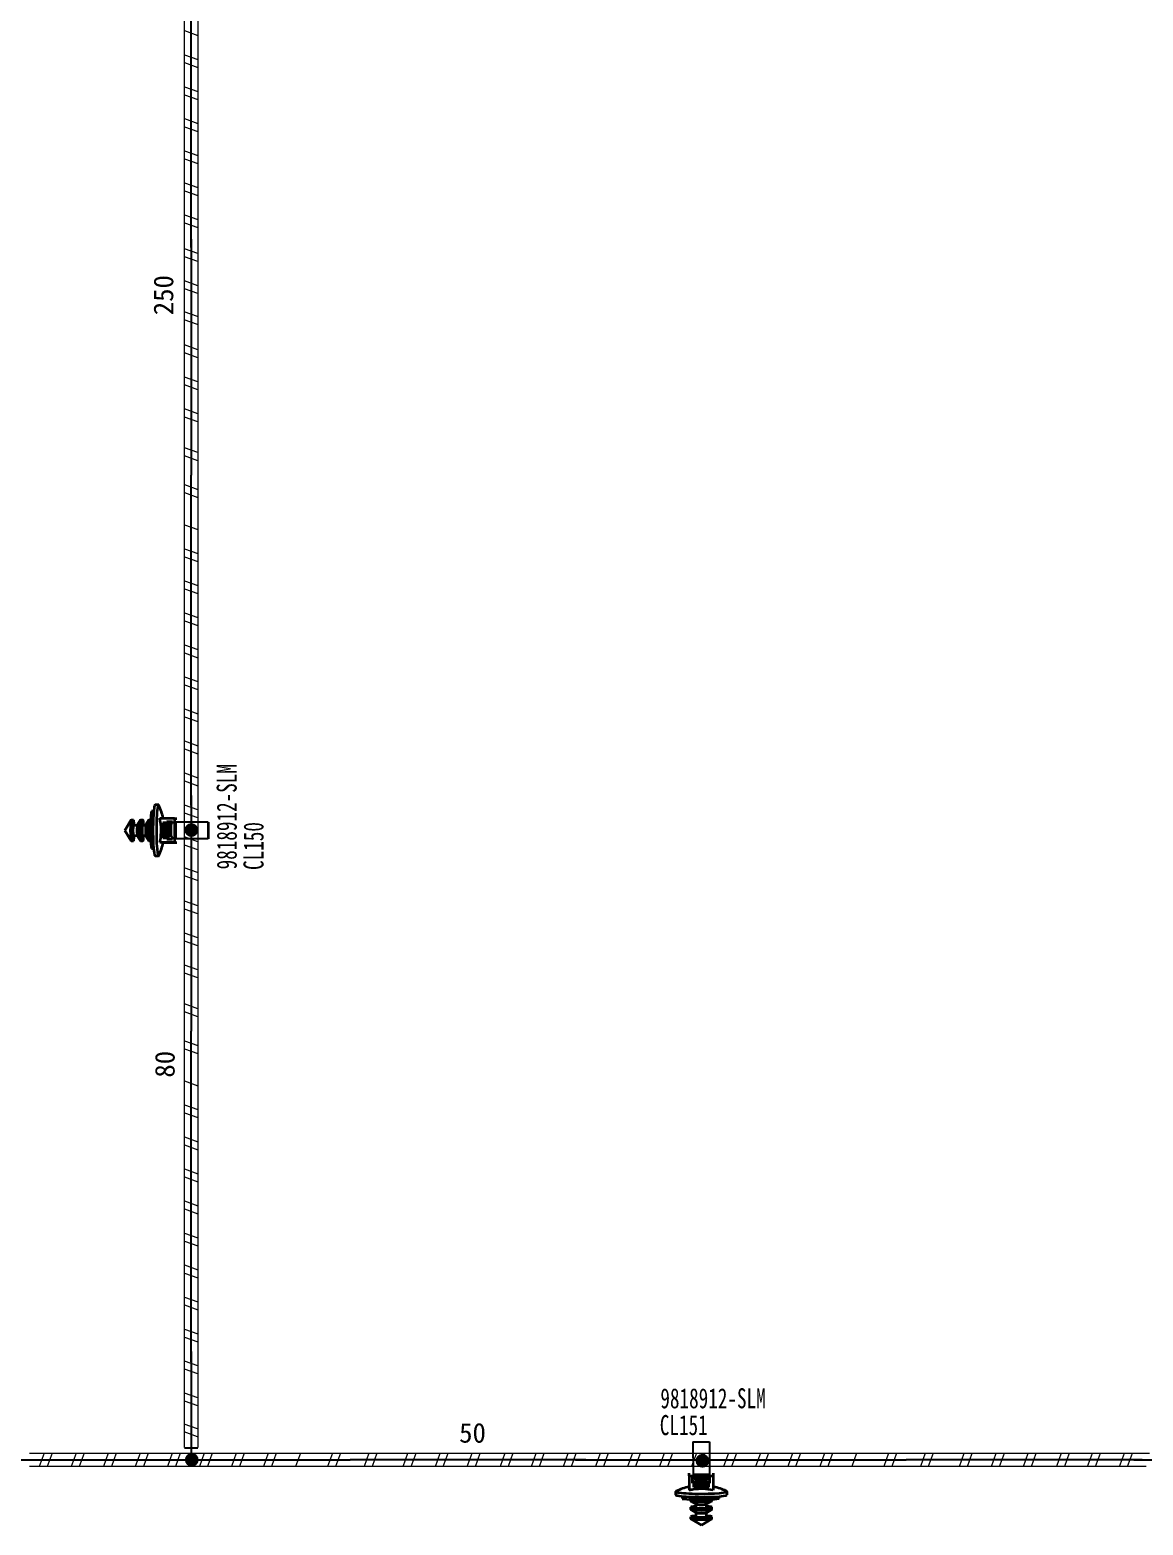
# Model space of a CAD drawing. Header units: millimetres. Extents: x 17 to 3784, y 12 to 1382.
# Drawn here: x 2089.2 to 2171, y 104.6 to 214.5 of the extents above; entities that cross this region are included whole.
import ezdxf

# ---------------------------------------------------------------- set-up
doc = ezdxf.new("R2010")
doc.units = ezdxf.units.MM
doc.layers.add('ENT', color=7, linetype='Continuous', lineweight=18)
doc.layers.add('粗实线层', color=7, linetype='Continuous', lineweight=35)
doc.styles.add('FangSong_GB2312_Style', font='simfang.ttf')
doc.styles.add('foton', font='', dxfattribs={"width": 0.7})
doc.styles.get('foton').set_extended_font_data('宋体')

msp = doc.modelspace()

# ---------------------------------------------------------------- hatches: boundary and pattern name
h = msp.add_hatch(color=0)
edge = h.paths.add_edge_path(flags=0)
edge.add_arc((2101.04, 155.67), 0.507, 180, 540)
h = msp.add_hatch(color=0)
edge = h.paths.add_edge_path(flags=0)
edge.add_arc((2101.07, 109.38), 0.507, 180, 540)
h = msp.add_hatch(color=0)
edge = h.paths.add_edge_path(flags=0)
edge.add_arc((2138.6, 109.31), 0.507, 180, 540)

# ---------------------------------------------------------------- linework, layer by layer
at = {"color": 0, "lineweight": 35, "ltscale": 0.027679}
for p, q in [((2098.63, 157.53), (2098.38, 157.53)), ((2098.63, 153.76), (2098.38, 153.76)), ((2136.63, 107.05), (2136.63, 106.81)), ((2140.4, 107.05), (2140.4, 106.81))]:
    msp.add_line(p, q, dxfattribs=at)
at = {"color": 0, "lineweight": 35, "ltscale": 0.100609}
for p, q in [((2096.16, 155.64), (2096.61, 156.41)), ((2138.52, 104.58), (2137.75, 105.04))]:
    msp.add_line(p, q, dxfattribs=at)
at = {"color": 0, "lineweight": 35, "ltscale": 0.017883}
for p, q in [((2096.62, 156.42), (2096.78, 156.42)), ((2096.62, 154.87), (2096.78, 154.87)), ((2137.74, 105.05), (2137.74, 105.2)), ((2139.29, 105.05), (2139.29, 105.2))]:
    msp.add_line(p, q, dxfattribs=at)
at = {"color": 0, "lineweight": 35, "ltscale": 0.051179}
for p, q in [((2097.06, 156.02), (2097.29, 156.41)), ((2097.06, 155.27), (2097.29, 154.88)), ((2138.14, 105.49), (2137.75, 105.72)), ((2138.89, 105.49), (2139.28, 105.72))]:
    msp.add_line(p, q, dxfattribs=at)
at = {"color": 0, "lineweight": 35, "ltscale": 0.019769}
for p, q in [((2097.3, 156.42), (2097.48, 156.42)), ((2097.3, 154.87), (2097.48, 154.87)), ((2137.74, 105.73), (2137.74, 105.9)), ((2139.29, 105.73), (2139.29, 105.9))]:
    msp.add_line(p, q, dxfattribs=at)
at = {"color": 0, "lineweight": 35, "ltscale": 0.051177}
for p, q in [((2097.68, 156.02), (2097.91, 156.41)), ((2138.14, 106.11), (2137.75, 106.34))]:
    msp.add_line(p, q, dxfattribs=at)
at = {"color": 0, "lineweight": 35, "ltscale": 0.01853}
for p, q in [((2097.92, 156.42), (2098.09, 156.42)), ((2137.74, 106.35), (2137.74, 106.51))]:
    msp.add_line(p, q, dxfattribs=at)
at = {"color": 0, "lineweight": 35, "ltscale": 0.120856}
for p, q in [((2099.79, 156.53), (2098.72, 156.53)), ((2099.79, 154.76), (2098.72, 154.76)), ((2137.63, 108.21), (2137.63, 107.14)), ((2139.4, 108.21), (2139.4, 107.14))]:
    msp.add_line(p, q, dxfattribs=at)
at = {"color": 0, "lineweight": 35, "ltscale": 0.032373}
for p, q in [((2098.95, 156.2), (2099.24, 156.2)), ((2099.14, 156.19), (2099.43, 156.19)), ((2137.97, 107.57), (2137.97, 107.86)), ((2137.96, 107.38), (2137.96, 107.66))]:
    msp.add_line(p, q, dxfattribs=at)
at = {"color": 0, "lineweight": 35, "ltscale": 0.021804}
for p, q in [((2099.14, 156.19), (2098.95, 156.2)), ((2099.43, 156.28), (2099.24, 156.29)), ((2099.43, 156.19), (2099.24, 156.2)), ((2099.79, 156.53), (2099.98, 156.52)), ((2099.43, 155.08), (2099.24, 155.09)), ((2099.79, 154.76), (2099.98, 154.75)), ((2137.63, 108.21), (2137.63, 108.41)), ((2137.88, 107.86), (2137.87, 107.66)), ((2137.97, 107.86), (2137.96, 107.66)), ((2139.07, 107.86), (2139.07, 107.66)), ((2139.4, 108.21), (2139.41, 108.41)), ((2137.97, 107.57), (2137.96, 107.38))]:
    msp.add_line(p, q, dxfattribs=at)
at = {"color": 0, "lineweight": 35, "ltscale": 0.124999}
for p, q in [((2098.95, 155.09), (2098.95, 156.2)), ((2139.07, 107.38), (2137.96, 107.38))]:
    msp.add_line(p, q, dxfattribs=at)
at = {"color": 0, "lineweight": 35, "ltscale": 0.1}
for p, q in [((2099.03, 156.09), (2099.03, 155.2)), ((2099.42, 156.09), (2099.42, 155.2)), ((2138.07, 107.85), (2138.96, 107.85)), ((2138.07, 107.45), (2138.96, 107.45))]:
    msp.add_line(p, q, dxfattribs=at)
at = {"color": 0, "lineweight": 35, "ltscale": 0.009468}
for p, q in [((2099.11, 156.09), (2099.03, 156.09)), ((2138.07, 107.54), (2138.07, 107.45))]:
    msp.add_line(p, q, dxfattribs=at)
at = {"color": 0, "lineweight": 35, "ltscale": 0.099998}
for p, q in [((2099.11, 156.09), (2099.11, 155.2)), ((2099.22, 156.09), (2099.22, 155.2)), ((2138.07, 107.65), (2138.95, 107.65)), ((2138.07, 107.54), (2138.95, 107.54))]:
    msp.add_line(p, q, dxfattribs=at)
at = {"color": 0, "lineweight": 35, "ltscale": 0.012451}
for p, q in [((2099.22, 156.09), (2099.11, 156.09)), ((2099.66, 156.16), (2099.55, 156.16)), ((2099.22, 155.2), (2099.11, 155.2)), ((2099.66, 155.14), (2099.55, 155.14)), ((2138, 108.08), (2138, 107.97)), ((2139.02, 108.08), (2139.02, 107.97)), ((2138.07, 107.65), (2138.07, 107.54)), ((2138.95, 107.65), (2138.95, 107.54))]:
    msp.add_line(p, q, dxfattribs=at)
at = {"color": 0, "lineweight": 35, "ltscale": 0.01149}
for p, q in [((2099.14, 156.09), (2099.14, 156.19)), ((2138.07, 107.57), (2137.97, 107.57))]:
    msp.add_line(p, q, dxfattribs=at)
at = {"color": 0, "lineweight": 35, "ltscale": 0.002181}
for p, q in [((2099.24, 156.09), (2099.22, 156.09)), ((2099.24, 155.2), (2099.22, 155.2)), ((2138.07, 107.67), (2138.07, 107.65)), ((2138.96, 107.67), (2138.95, 107.65))]:
    msp.add_line(p, q, dxfattribs=at)
at = {"color": 0, "lineweight": 35, "ltscale": 0.010001}
for p, q in [((2099.24, 156.29), (2099.24, 156.2)), ((2099.24, 155.09), (2099.24, 155)), ((2137.87, 107.66), (2137.96, 107.66)), ((2139.07, 107.66), (2139.15, 107.66))]:
    msp.add_line(p, q, dxfattribs=at)
at = {"color": 0, "lineweight": 35, "ltscale": 0.047321}
for p, q in [((2099.24, 156.29), (2099.66, 156.29)), ((2099.24, 155), (2099.66, 155)), ((2137.87, 107.66), (2137.87, 108.08)), ((2139.15, 107.66), (2139.15, 108.08))]:
    msp.add_line(p, q, dxfattribs=at)
at = {"color": 0, "lineweight": 35, "ltscale": 0.019922}
for p, q in [((2099.42, 156.09), (2099.24, 156.09)), ((2099.42, 155.2), (2099.24, 155.2)), ((2138.07, 107.84), (2138.07, 107.67)), ((2138.96, 107.84), (2138.96, 107.67))]:
    msp.add_line(p, q, dxfattribs=at)
at = {"color": 0, "lineweight": 35, "ltscale": 0.099999}
for p, q in [((2099.24, 156.09), (2099.24, 155.2)), ((2099.42, 156.09), (2099.42, 155.2)), ((2138.07, 107.84), (2138.96, 107.84)), ((2138.07, 107.67), (2138.96, 107.67))]:
    msp.add_line(p, q, dxfattribs=at)
at = {"color": 0, "lineweight": 35, "ltscale": 0.000439834}
for p, q in [((2099.42, 156.09), (2099.42, 156.09)), ((2138.07, 107.85), (2138.07, 107.84))]:
    msp.add_line(p, q, dxfattribs=at)
at = {"color": 0, "lineweight": 35, "ltscale": 0.025537}
for p, q in [((2099.43, 156.28), (2099.66, 156.28)), ((2137.88, 107.86), (2137.88, 108.08))]:
    msp.add_line(p, q, dxfattribs=at)
at = {"color": 0, "lineweight": 35, "ltscale": 0.01}
for p, q in [((2099.43, 156.28), (2099.43, 156.19)), ((2137.88, 107.86), (2137.97, 107.86))]:
    msp.add_line(p, q, dxfattribs=at)
at = {"color": 0, "lineweight": 35, "ltscale": 0.114999}
for p, q in [((2099.55, 155.14), (2099.55, 156.16)), ((2139.02, 107.97), (2138, 107.97))]:
    msp.add_line(p, q, dxfattribs=at)
at = {"color": 0, "lineweight": 35, "ltscale": 0.014999}
for p, q in [((2099.66, 156.16), (2099.66, 156.29)), ((2138, 108.08), (2137.87, 108.08))]:
    msp.add_line(p, q, dxfattribs=at)
at = {"color": 0, "lineweight": 35, "ltscale": 0.199999}
for p, q in [((2099.79, 156.53), (2099.79, 154.76)), ((2137.63, 108.21), (2139.4, 108.21))]:
    msp.add_line(p, q, dxfattribs=at)
at = {"color": 0}
for p, q in [((2102.27, 156.26), (2099.88, 156.25)), ((2102.27, 155.03), (2099.88, 155.03)), ((2100.53, 110.27), (2101.52, 110.27)), ((2137.89, 110.69), (2139.12, 110.69)), ((2137.9, 110.69), (2137.91, 108.3)), ((2139.13, 110.69), (2139.12, 108.3))]:
    msp.add_line(p, q, dxfattribs=at)
at = {"color": 0, "lineweight": 35, "ltscale": 0.137499}
for p, q in [((2099.88, 156.25), (2099.88, 155.03)), ((2102.27, 156.26), (2102.27, 155.03)), ((2137.91, 108.3), (2139.12, 108.3))]:
    msp.add_line(p, q, dxfattribs=at)
at = {"color": 0, "lineweight": 35, "ltscale": 0.10061}
for p, q in [((2096.16, 155.64), (2096.61, 154.88)), ((2138.52, 104.58), (2139.28, 105.04))]:
    msp.add_line(p, q, dxfattribs=at)
at = {"color": 0, "lineweight": 35, "ltscale": 0.032245}
for p, q in [((2096.78, 156.02), (2097.06, 156.02)), ((2096.78, 155.26), (2097.06, 155.26)), ((2138.14, 105.2), (2138.14, 105.49)), ((2138.9, 105.2), (2138.9, 105.49))]:
    msp.add_line(p, q, dxfattribs=at)
at = {"color": 0, "lineweight": 35, "ltscale": 0.029858}
for p, q in [((2097.42, 156.02), (2097.68, 156.02)), ((2097.42, 155.26), (2097.68, 155.26)), ((2138.14, 105.84), (2138.14, 106.11)), ((2138.9, 105.84), (2138.9, 106.11))]:
    msp.add_line(p, q, dxfattribs=at)
at = {"color": 0, "lineweight": 35, "ltscale": 0.051178}
for p, q in [((2097.68, 155.27), (2097.91, 154.88)), ((2138.89, 106.11), (2139.28, 106.34))]:
    msp.add_line(p, q, dxfattribs=at)
at = {"color": 0, "lineweight": 35, "ltscale": 0.02207}
for p, q in [((2098.03, 156.02), (2098.22, 156.02)), ((2098.03, 155.26), (2098.22, 155.26)), ((2138.14, 106.45), (2138.14, 106.65)), ((2138.9, 106.45), (2138.9, 106.65))]:
    msp.add_line(p, q, dxfattribs=at)
at = {"color": 0, "lineweight": 35, "ltscale": 0.032379}
for p, q in [((2098.95, 155.09), (2099.24, 155.09)), ((2139.07, 107.38), (2139.07, 107.66))]:
    msp.add_line(p, q, dxfattribs=at)
at = {"color": 0, "lineweight": 35, "ltscale": 0.010273}
for p, q in [((2099.12, 155.2), (2099.03, 155.2)), ((2138.96, 107.54), (2138.96, 107.45))]:
    msp.add_line(p, q, dxfattribs=at)
at = {"color": 0, "lineweight": 35, "ltscale": 0.004356}
for p, q in [((2099.03, 155.2), (2099.07, 155.2)), ((2138.96, 107.45), (2138.96, 107.49))]:
    msp.add_line(p, q, dxfattribs=at)
at = {"color": 0, "lineweight": 35, "ltscale": 0.023842}
for p, q in [((2099.07, 155.2), (2099.28, 155.2)), ((2138.96, 107.49), (2138.96, 107.7))]:
    msp.add_line(p, q, dxfattribs=at)
at = {"color": 0, "lineweight": 35, "ltscale": 0.001513}
for p, q in [((2099.11, 155.2), (2099.12, 155.2)), ((2138.95, 107.54), (2138.96, 107.55))]:
    msp.add_line(p, q, dxfattribs=at)
at = {"color": 0, "lineweight": 35, "ltscale": 0.012045}
for p, q in [((2099.14, 155.09), (2099.14, 155.2)), ((2139.07, 107.57), (2138.96, 107.57))]:
    msp.add_line(p, q, dxfattribs=at)
at = {"color": 0, "lineweight": 35, "ltscale": 0.002853}
for p, q in [((2099.29, 155.2), (2099.26, 155.2)), ((2138.96, 107.71), (2138.96, 107.69))]:
    msp.add_line(p, q, dxfattribs=at)
at = {"color": 0, "lineweight": 35, "ltscale": 0.018183}
for p, q in [((2099.26, 155.2), (2099.42, 155.2)), ((2138.96, 107.69), (2138.96, 107.85))]:
    msp.add_line(p, q, dxfattribs=at)
at = {"color": 0, "lineweight": 35, "ltscale": 0.000439867}
for p, q in [((2099.42, 155.2), (2099.42, 155.2)), ((2138.96, 107.85), (2138.96, 107.84))]:
    msp.add_line(p, q, dxfattribs=at)
at = {"color": 0, "lineweight": 35, "ltscale": 0.009064}
for p, q in [((2099.43, 155.08), (2099.43, 155)), ((2139.07, 107.86), (2139.15, 107.86))]:
    msp.add_line(p, q, dxfattribs=at)
at = {"color": 0, "lineweight": 35, "ltscale": 0.012463}
for p, q in [((2099.66, 155.13), (2099.55, 155.14)), ((2139.03, 108.08), (2139.02, 107.97))]:
    msp.add_line(p, q, dxfattribs=at)
at = {"color": 0, "lineweight": 35, "ltscale": 0.015}
for p, q in [((2099.66, 155), (2099.66, 155.14)), ((2139.15, 108.08), (2139.02, 108.08))]:
    msp.add_line(p, q, dxfattribs=at)
at = {"color": 0, "lineweight": 35, "ltscale": 0.018536}
for p, q in [((2097.92, 154.87), (2098.09, 154.87)), ((2139.29, 106.35), (2139.29, 106.51))]:
    msp.add_line(p, q, dxfattribs=at)
at = {"color": 0, "lineweight": 35, "ltscale": 0.113794}
for p, q in [((2098.97, 154.75), (2099.98, 154.75)), ((2139.41, 107.4), (2139.41, 108.41))]:
    msp.add_line(p, q, dxfattribs=at)
at = {"color": 0, "linetype": 'Continuous', "lineweight": 25}
for points in [[(2101.03, 198.49), (2101.03, 225.11)], [(2101.03, 199.1), (2101.03, 181.76)], [(2101.03, 157.47), (2101.03, 181.76)], [(2101.03, 158.22), (2101.03, 140.88)], [(2101.03, 116.59), (2101.03, 140.88)], [(2101.03, 117.35), (2101.03, 109.53)], [(2088.4, 109.39), (2112.7, 109.39)], [(2130.04, 109.39), (2112.7, 109.39)], [(2129.28, 109.38), (2153.58, 109.38)], [(2170.92, 109.38), (2153.58, 109.38)], [(2170.3, 109.38), (2196.93, 109.38)]]:
    msp.add_lwpolyline(points, dxfattribs=at)
at = {"color": 0, "linetype": 'Continuous', "lineweight": 13}
for points in [[(2101.03, 222.79), (2101.03, 199.28)], [(2101.03, 199.1), (2101.03, 181.76)], [(2101.03, 181.76), (2101.03, 158.25)], [(2101.03, 158.22), (2101.03, 140.88)], [(2101.03, 140.88), (2101.03, 117.37)], [(2101.03, 117.34), (2101.03, 109.53)], [(2112.7, 109.39), (2089.19, 109.39)], [(2130.03, 109.39), (2112.7, 109.39)], [(2153.58, 109.38), (2130.07, 109.38)], [(2170.91, 109.38), (2153.58, 109.38)]]:
    msp.add_lwpolyline(points, dxfattribs=at)
at = {"color": 0, "linetype": 'Continuous', "lineweight": 0}
for points in [[(2100.54, 213.37), (2100.54, 215.72)], [(2101.52, 215.72), (2101.52, 213.37)], [(2100.54, 214.43), (2101.52, 214.08)], [(2100.54, 211.02), (2100.54, 213.37)], [(2101.52, 213.37), (2101.52, 211.02)], [(2100.54, 212.66), (2101.52, 212.31)], [(2100.54, 212.08), (2101.52, 211.72)], [(2100.54, 208.66), (2100.54, 211.02)], [(2101.52, 211.02), (2101.52, 208.66)], [(2100.54, 210.31), (2101.52, 209.96)], [(2100.54, 209.72), (2101.52, 209.37)], [(2100.54, 206.31), (2100.54, 208.66)], [(2100.54, 207.96), (2101.52, 207.6)], [(2101.52, 208.66), (2101.52, 206.31)], [(2100.54, 207.37), (2101.52, 207.01)], [(2100.54, 203.95), (2100.54, 206.31)], [(2100.54, 205.6), (2101.52, 205.25)], [(2101.52, 206.31), (2101.52, 203.95)], [(2100.54, 205.01), (2101.52, 204.66)], [(2100.54, 201.6), (2100.54, 203.95)], [(2101.52, 203.95), (2101.52, 201.6)], [(2100.54, 203.25), (2101.52, 202.89)], [(2100.54, 202.66), (2101.52, 202.3)], [(2100.54, 199.24), (2100.54, 201.6)], [(2101.52, 201.6), (2101.52, 199.24)], [(2100.54, 200.89), (2101.52, 200.54)], [(2100.54, 200.3), (2101.52, 199.95)], [(2100.54, 196.74), (2100.54, 199.64)], [(2101.52, 199.38), (2101.52, 196.74)], [(2101.52, 198.04), (2100.54, 198.39)], [(2101.52, 197.45), (2100.54, 197.8)], [(2100.54, 194.39), (2100.54, 196.74)], [(2101.52, 196.74), (2101.52, 194.39)], [(2101.52, 195.68), (2100.54, 196.04)], [(2101.52, 195.1), (2100.54, 195.45)], [(2101.5, 193.42), (2100.52, 193.77)], [(2100.54, 192.03), (2100.54, 194.39)], [(2101.52, 194.39), (2101.52, 192.03)], [(2101.5, 192.83), (2100.52, 193.18)], [(2100.54, 189.68), (2100.54, 192.03)], [(2101.52, 190.98), (2100.54, 191.33)], [(2101.52, 192.03), (2101.52, 189.68)], [(2101.52, 190.39), (2100.54, 190.74)], [(2100.54, 187.33), (2100.54, 189.68)], [(2101.52, 189.68), (2101.52, 187.33)], [(2101.52, 188.62), (2100.54, 188.97)], [(2101.52, 188.03), (2100.54, 188.39)], [(2100.54, 183.96), (2100.54, 187.33)], [(2101.52, 187.33), (2101.52, 183.88)], [(2101.52, 186.27), (2100.54, 186.62)], [(2101.52, 185.68), (2100.54, 186.03)], [(2101.51, 183.41), (2100.53, 183.77)], [(2100.54, 181.76), (2100.54, 184.12)], [(2101.52, 184.12), (2101.52, 181.76)], [(2101.51, 182.82), (2100.53, 183.18)], [(2100.54, 179.41), (2100.54, 181.76)], [(2101.52, 181.76), (2101.52, 179.41)], [(2100.54, 181.06), (2101.52, 180.71)], [(2100.54, 180.47), (2101.52, 180.12)], [(2100.54, 177.06), (2100.54, 179.41)], [(2101.52, 179.41), (2101.52, 177.06)], [(2100.54, 178.11), (2101.52, 177.76)], [(2100.54, 174.7), (2100.54, 177.06)], [(2101.52, 177.06), (2101.52, 174.7)], [(2100.54, 176.35), (2101.52, 176)], [(2100.54, 175.76), (2101.52, 175.41)], [(2100.54, 172.35), (2100.54, 174.7)], [(2100.54, 173.99), (2101.52, 173.64)], [(2101.52, 174.7), (2101.52, 172.35)], [(2100.54, 173.41), (2101.52, 173.05)], [(2100.54, 169.99), (2100.54, 172.35)], [(2100.54, 171.64), (2101.52, 171.29)], [(2101.52, 172.35), (2101.52, 169.99)], [(2100.54, 171.05), (2101.52, 170.7)], [(2100.54, 167.64), (2100.54, 169.99)], [(2100.54, 169.29), (2101.52, 168.93)], [(2101.52, 169.99), (2101.52, 167.64)], [(2100.54, 168.7), (2101.52, 168.34)], [(2100.54, 165.28), (2100.54, 167.64)], [(2101.52, 167.64), (2101.52, 165.28)], [(2100.54, 166.93), (2101.52, 166.58)], [(2100.54, 166.34), (2101.52, 165.99)], [(2100.54, 162.93), (2100.54, 165.28)], [(2101.52, 165.28), (2101.52, 162.93)], [(2100.54, 164.58), (2101.52, 164.22)], [(2100.54, 163.99), (2101.52, 163.64)], [(2100.54, 160.57), (2100.54, 162.93)], [(2101.52, 162.93), (2101.52, 160.57)], [(2100.54, 162.22), (2101.52, 161.87)], [(2100.54, 161.63), (2101.52, 161.28)], [(2100.54, 158.22), (2100.54, 160.57)], [(2101.52, 160.57), (2101.52, 158.22)], [(2100.54, 159.87), (2101.52, 159.52)], [(2100.54, 159.28), (2101.52, 158.93)], [(2100.54, 155.86), (2100.54, 158.22)], [(2101.52, 157.16), (2100.54, 157.51)], [(2101.52, 158.22), (2101.52, 155.86)], [(2101.52, 156.57), (2100.54, 156.92)], [(2100.54, 153.51), (2100.54, 155.86)], [(2101.52, 154.8), (2100.54, 155.16)], [(2101.52, 155.86), (2101.52, 153.51)], [(2101.52, 154.22), (2100.54, 154.57)], [(2101.5, 152.54), (2100.52, 152.89)], [(2100.54, 151.16), (2100.54, 153.51)], [(2101.52, 153.51), (2101.52, 151.16)], [(2101.5, 151.95), (2100.52, 152.3)], [(2100.54, 129.11), (2100.54, 131.47)], [(2101.52, 131.47), (2101.52, 129.11)], [(2100.54, 126.76), (2100.54, 129.11)], [(2101.52, 129.11), (2101.52, 126.76)], [(2100.54, 128.41), (2101.52, 128.05)], [(2100.54, 127.82), (2101.52, 127.47)], [(2100.54, 124.4), (2100.54, 126.76)], [(2101.52, 126.76), (2101.52, 124.4)], [(2100.54, 126.05), (2101.52, 125.7)], [(2100.54, 125.46), (2101.52, 125.11)], [(2100.54, 122.05), (2100.54, 124.4)], [(2101.52, 124.4), (2101.52, 122.05)], [(2100.54, 123.7), (2101.52, 123.34)], [(2100.54, 123.11), (2101.52, 122.76)], [(2100.54, 119.7), (2100.54, 122.05)], [(2101.52, 122.05), (2101.52, 119.7)], [(2100.54, 121.34), (2101.52, 120.99)], [(2100.54, 120.76), (2101.52, 120.4)], [(2100.54, 117.34), (2100.54, 119.7)], [(2100.54, 118.99), (2101.52, 118.64)], [(2101.52, 119.7), (2101.52, 117.34)], [(2100.54, 118.4), (2101.52, 118.05)], [(2100.54, 114.99), (2100.54, 117.34)], [(2101.52, 116.28), (2100.54, 116.64)], [(2101.52, 117.34), (2101.52, 114.99)], [(2101.52, 115.69), (2100.54, 116.05)], [(2100.54, 112.63), (2100.54, 114.99)], [(2101.52, 114.99), (2101.52, 112.63)], [(2101.52, 113.93), (2100.54, 114.28)], [(2101.52, 113.34), (2100.54, 113.69)], [(2100.54, 110.28), (2100.54, 112.63)], [(2101.52, 112.63), (2101.52, 110.28)], [(2101.5, 111.66), (2100.52, 112.01)], [(2101.5, 111.07), (2100.52, 111.43)], [(2089.15, 109.88), (2091.51, 109.88)], [(2091.51, 108.9), (2089.15, 108.9)], [(2090.21, 109.88), (2089.86, 108.9)], [(2090.8, 109.88), (2090.45, 108.9)], [(2091.51, 109.88), (2093.86, 109.88)], [(2093.86, 108.9), (2091.51, 108.9)], [(2092.57, 109.88), (2092.21, 108.9)], [(2093.16, 109.88), (2092.8, 108.9)], [(2093.86, 109.88), (2096.22, 109.88)], [(2096.22, 108.9), (2093.86, 108.9)], [(2094.92, 109.88), (2094.57, 108.9)], [(2095.51, 109.88), (2095.16, 108.9)], [(2096.22, 109.88), (2098.57, 109.88)], [(2098.57, 108.9), (2096.22, 108.9)], [(2097.28, 109.88), (2096.92, 108.9)], [(2097.86, 109.88), (2097.51, 108.9)], [(2098.57, 109.88), (2100.93, 109.88)], [(2100.93, 108.9), (2098.57, 108.9)], [(2099.63, 109.88), (2099.28, 108.9)], [(2100.22, 109.88), (2099.87, 108.9)], [(2100.93, 109.88), (2103.28, 109.88)], [(2103.28, 108.9), (2100.93, 108.9)], [(2101.98, 109.88), (2101.63, 108.9)], [(2102.57, 109.88), (2102.22, 108.9)], [(2103.28, 109.88), (2105.63, 109.88)], [(2105.63, 108.9), (2103.28, 108.9)], [(2104.34, 109.88), (2103.99, 108.9)], [(2104.93, 109.88), (2104.57, 108.9)], [(2105.63, 109.88), (2107.99, 109.88)], [(2107.99, 108.9), (2105.63, 108.9)], [(2106.69, 109.88), (2106.34, 108.9)], [(2107.28, 109.88), (2106.93, 108.9)], [(2107.99, 109.88), (2110.34, 109.88)], [(2110.34, 108.9), (2107.99, 108.9)], [(2109.05, 109.88), (2108.69, 108.9)], [(2110.34, 109.88), (2112.7, 109.88)], [(2112.7, 108.9), (2110.34, 108.9)], [(2111.4, 109.88), (2111.05, 108.9)], [(2111.99, 109.88), (2111.64, 108.9)], [(2112.7, 109.88), (2115.05, 109.88)], [(2115.05, 108.9), (2112.7, 108.9)], [(2113.76, 108.91), (2114.11, 109.89)], [(2114.35, 108.91), (2114.7, 109.89)], [(2118.26, 108.9), (2114.82, 108.9)], [(2114.9, 109.88), (2118.26, 109.88)], [(2116.61, 108.9), (2116.96, 109.88)], [(2117.2, 108.9), (2117.55, 109.88)], [(2118.26, 109.88), (2120.61, 109.88)], [(2120.61, 108.9), (2118.26, 108.9)], [(2118.97, 108.9), (2119.32, 109.88)], [(2119.55, 108.9), (2119.91, 109.88)], [(2120.61, 109.88), (2122.97, 109.88)], [(2122.97, 108.9), (2120.61, 108.9)], [(2121.32, 108.9), (2121.67, 109.88)], [(2121.91, 108.9), (2122.26, 109.88)], [(2122.97, 109.88), (2125.32, 109.88)], [(2125.32, 108.9), (2122.97, 108.9)], [(2123.76, 108.92), (2124.11, 109.9)], [(2124.35, 108.92), (2124.7, 109.9)], [(2125.32, 109.88), (2127.68, 109.88)], [(2127.68, 108.9), (2125.32, 108.9)], [(2126.03, 108.9), (2126.38, 109.88)], [(2126.62, 108.9), (2126.97, 109.88)], [(2127.68, 109.88), (2130.03, 109.88)], [(2130.03, 108.9), (2127.68, 108.9)], [(2128.38, 108.9), (2128.74, 109.88)], [(2128.97, 108.9), (2129.32, 109.88)], [(2130.03, 109.87), (2132.39, 109.87)], [(2132.39, 108.89), (2130.03, 108.89)], [(2131.09, 109.87), (2130.74, 108.89)], [(2131.68, 109.87), (2131.33, 108.89)], [(2132.39, 109.87), (2134.74, 109.87)], [(2134.74, 108.89), (2132.39, 108.89)], [(2133.45, 109.87), (2133.09, 108.89)], [(2134.03, 109.87), (2133.68, 108.89)], [(2134.74, 109.87), (2137.1, 109.87)], [(2137.1, 108.89), (2134.74, 108.89)], [(2135.8, 109.87), (2135.45, 108.89)], [(2136.39, 109.87), (2136.04, 108.89)], [(2137.1, 109.87), (2139.45, 109.87)], [(2139.45, 108.89), (2137.1, 108.89)], [(2138.16, 109.87), (2137.8, 108.89)], [(2138.74, 109.87), (2138.39, 108.89)], [(2139.45, 109.87), (2141.8, 109.87)], [(2141.8, 108.89), (2139.45, 108.89)], [(2140.51, 109.87), (2140.16, 108.89)], [(2141.1, 109.87), (2140.74, 108.89)], [(2141.8, 109.87), (2144.16, 109.87)], [(2144.16, 108.89), (2141.8, 108.89)], [(2142.86, 109.87), (2142.51, 108.89)], [(2143.45, 109.87), (2143.1, 108.89)], [(2144.16, 109.87), (2146.51, 109.87)], [(2146.51, 108.89), (2144.16, 108.89)], [(2145.22, 109.87), (2144.87, 108.89)], [(2145.81, 109.87), (2145.45, 108.89)], [(2146.51, 109.87), (2148.87, 109.87)], [(2148.87, 108.89), (2146.51, 108.89)], [(2147.57, 109.87), (2147.22, 108.89)], [(2148.16, 109.87), (2147.81, 108.89)], [(2148.87, 109.87), (2151.22, 109.87)], [(2151.22, 108.89), (2148.87, 108.89)], [(2149.93, 109.87), (2149.57, 108.89)], [(2151.22, 109.87), (2153.58, 109.87)], [(2153.58, 108.89), (2151.22, 108.89)], [(2152.28, 109.87), (2151.93, 108.89)], [(2152.87, 109.87), (2152.52, 108.89)], [(2153.58, 109.87), (2155.93, 109.87)], [(2155.93, 108.89), (2153.58, 108.89)], [(2154.64, 108.91), (2154.99, 109.89)], [(2155.22, 108.91), (2155.58, 109.89)], [(2159.14, 108.89), (2155.69, 108.89)], [(2155.78, 109.87), (2159.14, 109.87)], [(2157.49, 108.89), (2157.84, 109.87)], [(2158.08, 108.89), (2158.43, 109.87)], [(2159.14, 109.87), (2161.49, 109.87)], [(2161.49, 108.89), (2159.14, 108.89)], [(2159.84, 108.89), (2160.2, 109.87)], [(2160.43, 108.89), (2160.79, 109.87)], [(2161.49, 109.87), (2163.85, 109.87)], [(2163.85, 108.89), (2161.49, 108.89)], [(2162.2, 108.89), (2162.55, 109.87)], [(2162.79, 108.89), (2163.14, 109.87)], [(2163.85, 109.87), (2166.2, 109.87)], [(2166.2, 108.89), (2163.85, 108.89)], [(2164.64, 108.91), (2164.99, 109.89)], [(2165.23, 108.91), (2165.58, 109.89)], [(2166.2, 109.87), (2168.56, 109.87)], [(2168.56, 108.89), (2166.2, 108.89)], [(2166.91, 108.89), (2167.26, 109.87)], [(2167.5, 108.89), (2167.85, 109.87)], [(2168.56, 109.87), (2171.45, 109.87)], [(2171.2, 108.89), (2168.56, 108.89)], [(2169.26, 108.89), (2169.62, 109.87)], [(2169.85, 108.89), (2170.2, 109.87)]]:
    msp.add_lwpolyline(points, dxfattribs=at)
at = {"color": 0, "lineweight": 35}
for points in [[(2098.97, 154.75), (2098.97, 154.76), (2098.97, 154.76), (2098.97, 154.76), (2098.72, 154.76)], [(2139.4, 107.4), (2139.4, 107.4), (2139.4, 107.4), (2139.4, 107.39), (2139.4, 107.14)]]:
    msp.add_lwpolyline(points, dxfattribs=at)
at = {"color": 7, "linetype": 'Continuous', "lineweight": 0}
for points in [[(2100.54, 148.8), (2100.54, 151.16)], [(2101.52, 151.16), (2101.52, 148.8)], [(2101.52, 150.1), (2100.54, 150.45)], [(2101.52, 149.51), (2100.54, 149.86)], [(2100.54, 146.45), (2100.54, 148.8)], [(2101.52, 148.8), (2101.52, 146.45)], [(2101.52, 147.74), (2100.54, 148.1)], [(2101.52, 147.15), (2100.54, 147.51)], [(2100.54, 143.08), (2100.54, 146.45)], [(2101.52, 146.45), (2101.52, 143)], [(2101.52, 145.39), (2100.54, 145.74)], [(2101.52, 144.8), (2100.54, 145.15)], [(2101.51, 142.53), (2100.53, 142.89)], [(2100.54, 140.88), (2100.54, 143.24)], [(2101.52, 143.24), (2101.52, 140.88)], [(2101.51, 141.94), (2100.53, 142.3)], [(2100.54, 138.53), (2100.54, 140.88)], [(2101.52, 140.88), (2101.52, 138.53)], [(2100.54, 140.18), (2101.52, 139.83)], [(2100.54, 139.59), (2101.52, 139.24)], [(2100.54, 136.18), (2100.54, 138.53)], [(2101.52, 138.53), (2101.52, 136.18)], [(2100.54, 137.24), (2101.52, 136.88)], [(2100.54, 133.82), (2100.54, 136.18)], [(2100.54, 135.47), (2101.52, 135.12)], [(2101.52, 136.18), (2101.52, 133.82)], [(2100.54, 134.88), (2101.52, 134.53)], [(2100.54, 131.47), (2100.54, 133.82)], [(2100.54, 133.12), (2101.52, 132.76)], [(2101.52, 133.82), (2101.52, 131.47)], [(2100.54, 132.53), (2101.52, 132.17)], [(2100.54, 130.76), (2101.52, 130.41)], [(2100.54, 130.17), (2101.52, 129.82)]]:
    msp.add_lwpolyline(points, dxfattribs=at)
at = {"color": 0, "lineweight": 35}
for centre, radius, start, end in [((2094.63, 155.64), 4.43, 11.5926, 24.6806), ((2094.51, 155.65), 4.3, 8.0608, 11.8594), ((2094.51, 155.65), 4.31, 348.1064, 8.0601), ((2094.63, 155.64), 4.43, 335.3204, 348.4449), ((2138.52, 103.06), 4.43, 101.5926, 114.6806), ((2138.51, 102.93), 4.3, 98.0608, 101.8594), ((2138.51, 102.93), 4.31, 78.1064, 98.0601), ((2138.52, 103.06), 4.43, 65.3204, 78.4449)]:
    msp.add_arc(centre, radius, start, end, dxfattribs=at)
for centre, major_axis, ratio, start_param, end_param in [((2098.38, 155.64), (0, 1.88), 0.087133, 0, 1.067052), ((2098.63, 155.64), (0, -1.88), 0.087133, 3.141636, 4.208645), ((2098.63, 155.64), (0, -1.88), 0.087133, 2.954112, 3.141636), ((2096.62, 155.64), (0, 0.775), 0.087133, 0.14609, 2.995504), ((2096.62, 155.64), (0, 0.775), 0.087133, 6.283145, 6.429275), ((2096.78, 155.64), (0, 0.775), 0.087133, 6.283145, 9.424737), ((2096.78, 155.64), (0, 0.775), 0.087133, 5.225993, 6.283145), ((2097.3, 155.64), (0, 0.775), 0.087133, 0.14609, 2.995504), ((2097.3, 155.64), (0, 0.775), 0.087133, 6.283145, 6.429275), ((2097.48, 155.64), (0, 0.775), 0.087133, 0.14609, 2.995504), ((2097.48, 155.64), (0, 0.775), 0.087133, 6.283145, 6.429275), ((2097.48, 155.64), (0, 0.775), 0.087133, 5.225993, 6.283145), ((2097.92, 155.64), (0, 0.775), 0.087133, 0.14609, 2.995504), ((2097.92, 155.64), (0, 0.775), 0.087133, 6.283145, 6.429275), ((2098.09, 155.64), (0, 0.775), 0.087133, 0.14609, 2.995504), ((2098.09, 155.64), (0, 0.775), 0.087133, 6.283145, 6.429275), ((2098.09, 155.64), (0, 0.775), 0.087133, 5.225993, 6.283145), ((2098.38, 155.64), (0, -1.88), 0.087133, 4.208645, 6.279441), ((2098.63, 155.64), (0, 1.88), 0.087133, 1.067052, 3.141614), ((2096.78, 155.64), (0, 0.381), 0.087133, 1.067052, 3.141552), ((2096.78, 155.64), (0, 0.381), 0.087133, 6.283145, 7.350238), ((2096.78, 155.64), (0, 0.775), 0.087133, 3.141552, 4.198784), ((2097.07, 155.64), (0, 0.381), 0.087133, 0.14609, 2.995504), ((2097.48, 155.64), (0, 0.775), 0.087133, 3.141552, 4.198784), ((2097.69, 155.64), (0, 0.381), 0.087133, 0.14609, 2.995504), ((2098.09, 155.64), (0, 0.775), 0.087133, 3.141552, 4.198784), ((2098.23, 155.64), (0, 0.381), 0.087133, 0.183505, 2.958112), ((2098.9, 155.2), (0.221, 0), 0.00373, 6.048679, 6.283185), ((2099.07, 155.2), (0.221, 0), 0.00373, 5.995159, 6.283185), ((2099.07, 155.2), (0.221, 0), 0.00373, 0, 0.087245), ((2096.62, 155.64), (0, 0.775), 0.087133, 2.995504, 3.141552), ((2097.3, 155.64), (0, 0.775), 0.087133, 2.995504, 3.141552), ((2097.48, 155.64), (0, 0.775), 0.087133, 2.995504, 3.141552), ((2097.92, 155.64), (0, 0.775), 0.087133, 2.995504, 3.141552), ((2098.09, 155.64), (0, 0.775), 0.087133, 2.995504, 3.141552), ((2098.38, 155.64), (0, 1.88), 0.087133, 3.137849, 3.141636), ((2098.63, 155.64), (0, 1.88), 0.087133, 3.141614, 3.329066), ((2138.96, 107.49), (0, 0.221), 0.00373, 5.995159, 6.283185), ((2138.96, 107.49), (0, 0.221), 0.00373, 0, 0.087245), ((2138.52, 107.05), (1.88, 0), 0.087133, 2.954112, 3.141636), ((2138.52, 107.05), (1.88, 0), 0.087133, 3.141636, 4.208645), ((2138.52, 106.81), (-1.88, 0), 0.087133, 0, 1.067052), ((2138.52, 107.05), (-1.88, 0), 0.087133, 1.067052, 3.141614), ((2138.52, 106.81), (1.88, 0), 0.087133, 4.208645, 6.279441), ((2138.52, 106.65), (-0.381, 0), 0.087133, 0.183505, 2.958112), ((2138.96, 107.33), (0, 0.221), 0.00373, 6.048679, 6.283185), ((2138.52, 107.05), (-1.88, 0), 0.087133, 3.141614, 3.329066), ((2138.52, 106.81), (-1.88, 0), 0.087133, 3.137849, 3.141636), ((2138.52, 106.51), (-0.775, 0), 0.087133, 5.225993, 6.283145), ((2138.52, 106.51), (-0.775, 0), 0.087133, 6.283145, 6.429275), ((2138.52, 106.35), (-0.775, 0), 0.087133, 6.283145, 6.429275), ((2138.52, 105.9), (-0.775, 0), 0.087133, 5.225993, 6.283145), ((2138.52, 105.9), (-0.775, 0), 0.087133, 6.283145, 6.429275), ((2138.52, 105.73), (-0.775, 0), 0.087133, 6.283145, 6.429275), ((2138.52, 106.51), (-0.775, 0), 0.087133, 0.14609, 2.995504), ((2138.52, 106.35), (-0.775, 0), 0.087133, 0.14609, 2.995504), ((2138.52, 105.9), (-0.775, 0), 0.087133, 0.14609, 2.995504), ((2138.52, 105.73), (-0.775, 0), 0.087133, 0.14609, 2.995504), ((2138.52, 106.11), (-0.381, 0), 0.087133, 0.14609, 2.995504), ((2138.52, 106.51), (-0.775, 0), 0.087133, 3.141552, 4.198784), ((2138.52, 105.9), (-0.775, 0), 0.087133, 3.141552, 4.198784), ((2138.52, 106.51), (-0.775, 0), 0.087133, 2.995504, 3.141552), ((2138.52, 106.35), (-0.775, 0), 0.087133, 2.995504, 3.141552), ((2138.52, 105.9), (-0.775, 0), 0.087133, 2.995504, 3.141552), ((2138.52, 105.73), (-0.775, 0), 0.087133, 2.995504, 3.141552), ((2138.52, 105.2), (-0.775, 0), 0.087133, 5.225993, 6.283145), ((2138.52, 105.2), (-0.775, 0), 0.087133, 6.283145, 9.424737), ((2138.52, 105.05), (-0.775, 0), 0.087133, 6.283145, 6.429275), ((2138.52, 105.05), (-0.775, 0), 0.087133, 0.14609, 2.995504), ((2138.52, 105.49), (-0.381, 0), 0.087133, 0.14609, 2.995504), ((2138.52, 105.2), (-0.381, 0), 0.087133, 6.283145, 7.350238), ((2138.52, 105.2), (-0.381, 0), 0.087133, 1.067052, 3.141552), ((2138.52, 105.2), (-0.775, 0), 0.087133, 3.141552, 4.198784), ((2138.52, 105.05), (-0.775, 0), 0.087133, 2.995504, 3.141552)]:
    msp.add_ellipse(centre, major_axis=major_axis, ratio=ratio, start_param=start_param, end_param=end_param, dxfattribs=at)
at = {"layer": '粗实线层', "color": 0}
for p, q in [((2098.27, 157.05), (2098.1, 157.05)), ((2098.11, 154.32), (2098.27, 154.32)), ((2137.11, 106.7), (2137.11, 106.53)), ((2139.84, 106.53), (2139.84, 106.69))]:
    msp.add_line(p, q, dxfattribs=at)
for centre, start, end in [((2108.88, 155.72), 172.9696, 187.4029), ((2138.44, 117.3), 262.9696, 277.4029)]:
    msp.add_arc(centre, 10.86, start, end, dxfattribs=at)

# ---------------------------------------------------------------- texts
at = {"color": 0, "linetype": 'Continuous', "style": 'FangSong_GB2312_Style'}
msp.add_text('250', height=1.447, rotation=90, dxfattribs=at).set_placement((2099.71, 193.51))
at = {"color": 7, "linetype": 'Continuous', "style": 'FangSong_GB2312_Style'}
msp.add_text('80', height=1.447, rotation=90, dxfattribs=at).set_placement((2099.81, 137.47))
at = {"color": 0, "linetype": 'Continuous', "style": 'FangSong_GB2312_Style'}
msp.add_text('50', height=1.447, dxfattribs=at).set_placement((2120.72, 110.64))
at = {"layer": 'ENT', "color": 0, "char_height": 1.4722, "width": 159.9171, "attachment_point": 1, "rotation": 90, "style": 'foton'}
for s, insert in [('{\\T1.004;9818912-SLM}', (2102.9, 152.78)), ('{\\T1.004;CL150}', (2104.87, 152.74))]:
    msp.add_mtext(s, dxfattribs=dict(at, insert=insert))
at = {"layer": 'ENT', "color": 0, "char_height": 1.4722, "width": 159.9171, "attachment_point": 1, "style": 'foton'}
for s, insert in [('{\\T1.004;9818912-SLM}', (2135.51, 114.64)), ('{\\T1.004;CL151}', (2135.47, 112.67))]:
    msp.add_mtext(s, dxfattribs=dict(at, insert=insert))

doc.saveas('drawing.dxf')
